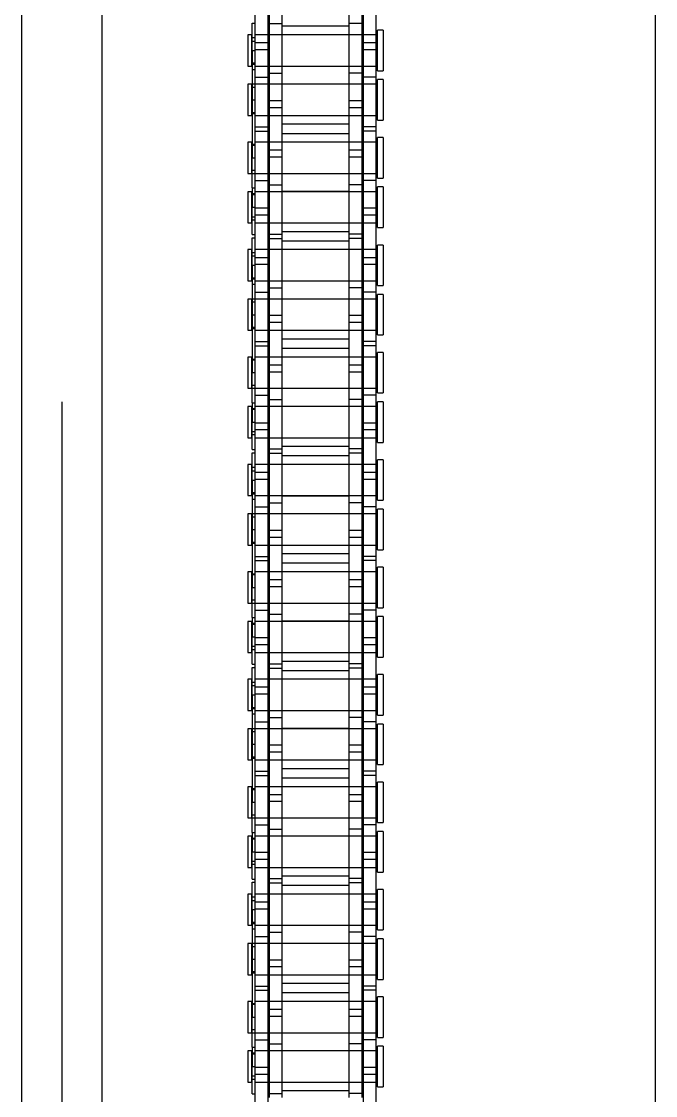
# Model space of a CAD drawing. Header units: metres. Extents: x 0 to 63075, y 0 to 44550.
# Drawn here: x 13894.7 to 13969.7, y 29965.3 to 30092.3 of the extents above; entities that cross this region are included whole.
import ezdxf

# ---------------------------------------------------------------- set-up
doc = ezdxf.new("R2010")
doc.units = ezdxf.units.M
doc.header["$LTSCALE"] = 75
doc.linetypes.add('HIDDEN2', pattern=[4.7625, 3.175, -1.5875])
for name, color, linetype in [('SDM', 7, 'Continuous'), ('SL4', 4, 'Continuous'), ('ST1', 7, 'HIDDEN2')]:
    doc.layers.add(name, color=color, linetype=linetype)

# ---------------------------------------------------------------- blocks, each defined once
blk = doc.blocks.new('A$Cb6dca9d5')
at = {"layer": 'SL4'}
for p, q in [((48.24, 3664.71), (48.24, 2339.74)), ((57.76, 2339.74), (57.76, 3664.71)), ((123.24, 2339.74), (123.24, 3664.71))]:
    blk.add_line(p, q, dxfattribs=at)
at = {"layer": 'ST1'}
for p, q in [((53, 3664.71), (53, 2339.74)), ((57.76, 2339.74), (57.76, 3664.71)), ((77.52, 3358.6), (77.52, 3352.25)), ((79.03, 3358.6), (79.03, 3352.25)), ((86.96, 3358.6), (86.96, 3352.25)), ((88.49, 3358.6), (88.49, 3352.25)), ((75.84, 3355), (75.84, 3345.9)), ((77.36, 3355), (77.36, 3345.9)), ((88.64, 3355), (88.64, 3345.9)), ((90.16, 3355), (90.16, 3345.9)), ((75.51, 3352.31), (75.84, 3352.31)), ((75.51, 3349.08), (75.51, 3352.31)), ((77.52, 3352.25), (79.03, 3352.25)), ((77.52, 3352.25), (77.52, 3343.16)), ((79.03, 3351.97), (86.96, 3351.97)), ((79.03, 3352.25), (79.03, 3343.16)), ((88.49, 3352.25), (86.96, 3352.25)), ((86.96, 3352.25), (86.96, 3343.16)), ((88.49, 3352.25), (88.49, 3343.16)), ((75, 3350.92), (75, 3347.23)), ((75.47, 3350.92), (75, 3350.92)), ((75.47, 3347.23), (75.47, 3350.92)), ((75.84, 3350.55), (75.47, 3350.55)), ((77.36, 3350.92), (75.84, 3350.92)), ((90.34, 3350.92), (75.84, 3350.92)), ((79.03, 3350.92), (77.52, 3350.92)), ((86.96, 3350.92), (79.03, 3350.92)), ((88.49, 3350.92), (86.96, 3350.92)), ((90.16, 3350.92), (88.64, 3350.92)), ((90.34, 3346.68), (90.34, 3351.47)), ((91, 3351.47), (90.34, 3351.47)), ((91, 3351.47), (91, 3346.68)), ((75.51, 3350.18), (75.84, 3350.18)), ((75.51, 3349.08), (75.84, 3349.08)), ((75.51, 3349.08), (75.51, 3336.38)), ((75.84, 3350.01), (77.36, 3350.01)), ((77.36, 3349.15), (75.84, 3349.15)), ((88.64, 3350.01), (90.16, 3350.01)), ((90.16, 3349.15), (88.64, 3349.15)), ((75, 3347.23), (75.47, 3347.23)), ((75.47, 3347.6), (75.84, 3347.6)), ((75.51, 3347.46), (75.84, 3347.46)), ((75.84, 3346.78), (75.51, 3346.78)), ((75.84, 3347.23), (77.36, 3347.23)), ((75.84, 3347.23), (90.34, 3347.23)), ((77.52, 3347.23), (79.03, 3347.23)), ((79.03, 3347.23), (86.96, 3347.23)), ((86.96, 3347.19), (79.03, 3347.19)), ((86.96, 3347.23), (88.49, 3347.23)), ((88.64, 3347.23), (90.16, 3347.23)), ((90.34, 3346.68), (91, 3346.68)), ((75.84, 3345.9), (77.36, 3345.9)), ((75.84, 3345.9), (75.84, 3339.55)), ((77.36, 3345.9), (77.36, 3339.55)), ((77.52, 3346.4), (79.03, 3346.4)), ((88.49, 3346.4), (86.96, 3346.4)), ((90.16, 3345.9), (88.64, 3345.9)), ((88.64, 3345.9), (88.64, 3339.55)), ((90.16, 3345.9), (90.16, 3339.55)), ((90.34, 3340.83), (90.34, 3345.63)), ((91, 3345.63), (90.34, 3345.63)), ((91, 3345.63), (91, 3340.83)), ((75, 3345.07), (75, 3341.38)), ((75.47, 3345.07), (75, 3345.07)), ((75.47, 3341.38), (75.47, 3345.07)), ((75.84, 3344.7), (75.47, 3344.7)), ((77.36, 3345.07), (75.51, 3345.07)), ((90.34, 3345.07), (75.84, 3345.07)), ((79.03, 3345.07), (77.52, 3345.07)), ((79.03, 3345.12), (86.96, 3345.12)), ((86.96, 3345.07), (79.03, 3345.07)), ((88.49, 3345.07), (86.96, 3345.07)), ((90.16, 3345.07), (88.64, 3345.07)), ((75.51, 3343.23), (75.84, 3343.23)), ((77.52, 3343.16), (77.52, 3342.3)), ((77.52, 3343.16), (79.03, 3343.16)), ((79.03, 3343.16), (79.03, 3342.3)), ((86.96, 3343.16), (86.96, 3342.3)), ((86.96, 3343.16), (88.49, 3343.16)), ((88.49, 3343.16), (88.49, 3342.3)), ((75, 3341.38), (75.47, 3341.38)), ((75.47, 3341.75), (75.84, 3341.75)), ((75.51, 3341.61), (75.84, 3341.61)), ((75.84, 3341.38), (77.36, 3341.38)), ((75.84, 3341.38), (90.34, 3341.38)), ((77.52, 3342.3), (77.52, 3333.2)), ((79.03, 3342.3), (77.52, 3342.3)), ((77.52, 3341.38), (79.03, 3341.38)), ((79.03, 3341.38), (86.96, 3341.38)), ((79.03, 3342.3), (79.03, 3333.2)), ((86.96, 3342.3), (86.96, 3333.2)), ((88.49, 3342.3), (86.96, 3342.3)), ((86.96, 3341.38), (88.49, 3341.38)), ((88.49, 3342.3), (88.49, 3333.2)), ((88.64, 3341.38), (90.16, 3341.38)), ((86.96, 3340.34), (79.03, 3340.34)), ((90.34, 3340.83), (91, 3340.83)), ((75.84, 3340.05), (77.36, 3340.05)), ((75.84, 3339.55), (77.36, 3339.55)), ((75.84, 3339.55), (75.84, 3330.46)), ((77.36, 3339.55), (77.36, 3330.46)), ((79.03, 3339.27), (86.96, 3339.27)), ((90.16, 3340.05), (88.64, 3340.05)), ((90.16, 3339.55), (88.64, 3339.55)), ((88.64, 3339.55), (88.64, 3330.46)), ((90.16, 3339.55), (90.16, 3330.46)), ((75, 3338.22), (75, 3334.53)), ((75.47, 3338.22), (75, 3338.22)), ((75.47, 3334.53), (75.47, 3338.22)), ((75.84, 3337.85), (75.47, 3337.85)), ((75.51, 3337.99), (75.84, 3337.99)), ((77.36, 3338.22), (75.84, 3338.22)), ((90.34, 3338.22), (75.84, 3338.22)), ((79.03, 3338.22), (77.52, 3338.22)), ((86.96, 3338.22), (79.03, 3338.22)), ((88.49, 3338.22), (86.96, 3338.22)), ((90.16, 3338.22), (88.64, 3338.22)), ((90.34, 3333.98), (90.34, 3338.77)), ((91, 3338.77), (90.34, 3338.77)), ((91, 3338.77), (91, 3333.98)), ((75.51, 3336.38), (75.84, 3336.38)), ((75.51, 3332.82), (75.51, 3336.38)), ((77.52, 3337.31), (79.03, 3337.31)), ((79.03, 3336.45), (77.52, 3336.45)), ((86.96, 3337.31), (88.49, 3337.31)), ((88.49, 3336.45), (86.96, 3336.45)), ((75, 3334.53), (75.47, 3334.53)), ((75.47, 3334.9), (75.84, 3334.9)), ((75.51, 3334.53), (77.36, 3334.53)), ((75.84, 3334.53), (90.34, 3334.53)), ((77.52, 3334.53), (79.03, 3334.53)), ((79.03, 3334.53), (86.96, 3334.53)), ((86.96, 3334.49), (79.03, 3334.49)), ((86.96, 3334.53), (88.49, 3334.53)), ((88.64, 3334.53), (90.16, 3334.53)), ((90.34, 3333.98), (91, 3333.98)), ((75.51, 3332.82), (75.51, 3330.53)), ((75.51, 3332.82), (75.84, 3332.82)), ((75.84, 3333.7), (77.36, 3333.7)), ((77.52, 3333.2), (79.03, 3333.2)), ((77.52, 3333.2), (77.52, 3326.85)), ((79.03, 3333.2), (79.03, 3326.85)), ((88.49, 3333.2), (86.96, 3333.2)), ((86.96, 3333.2), (86.96, 3326.85)), ((88.49, 3333.2), (88.49, 3326.85)), ((90.16, 3333.7), (88.64, 3333.7)), ((90.34, 3328.13), (90.34, 3332.93)), ((91, 3332.93), (90.34, 3332.93)), ((91, 3332.93), (91, 3328.13)), ((75, 3332.37), (75, 3328.68)), ((75.47, 3332.37), (75, 3332.37)), ((75.47, 3328.68), (75.47, 3332.37)), ((75.84, 3332), (75.47, 3332)), ((75.51, 3332.15), (75.84, 3332.15)), ((77.36, 3332.37), (75.84, 3332.37)), ((90.34, 3332.37), (75.84, 3332.37)), ((79.03, 3332.37), (77.52, 3332.37)), ((79.03, 3332.42), (86.96, 3332.42)), ((86.96, 3332.37), (79.03, 3332.37)), ((88.49, 3332.37), (86.96, 3332.37)), ((90.16, 3332.37), (88.64, 3332.37)), ((75.51, 3330.53), (75.84, 3330.53)), ((75.51, 3327.3), (75.51, 3330.53)), ((75.84, 3330.46), (75.84, 3329.6)), ((75.84, 3330.46), (77.36, 3330.46)), ((77.36, 3330.46), (77.36, 3329.6)), ((88.64, 3330.46), (88.64, 3329.6)), ((88.64, 3330.46), (90.16, 3330.46)), ((90.16, 3330.46), (90.16, 3329.6)), ((75, 3328.68), (75.47, 3328.68)), ((75.47, 3329.05), (75.84, 3329.05)), ((75.51, 3329.42), (75.84, 3329.42)), ((75.84, 3329.6), (75.84, 3320.5)), ((77.36, 3329.6), (75.84, 3329.6)), ((75.84, 3328.68), (77.36, 3328.68)), ((75.84, 3328.68), (90.34, 3328.68)), ((77.36, 3329.6), (77.36, 3320.5)), ((77.52, 3328.68), (79.03, 3328.68)), ((79.03, 3328.68), (86.96, 3328.68)), ((86.96, 3328.68), (88.49, 3328.68)), ((88.64, 3329.6), (88.64, 3320.5)), ((90.16, 3329.6), (88.64, 3329.6)), ((88.64, 3328.68), (90.16, 3328.68)), ((90.16, 3329.6), (90.16, 3320.5)), ((86.96, 3327.64), (79.03, 3327.64)), ((90.34, 3328.13), (91, 3328.13)), ((75.51, 3327.3), (75.84, 3327.3)), ((75.51, 3326.91), (75.84, 3326.91)), ((75.51, 3323.68), (75.51, 3326.91)), ((77.52, 3327.35), (79.03, 3327.35)), ((77.52, 3326.85), (79.03, 3326.85)), ((77.52, 3326.85), (77.52, 3317.76)), ((79.03, 3326.57), (86.96, 3326.57)), ((79.03, 3326.85), (79.03, 3317.76)), ((88.49, 3327.35), (86.96, 3327.35)), ((88.49, 3326.85), (86.96, 3326.85)), ((86.96, 3326.85), (86.96, 3317.76)), ((88.49, 3326.85), (88.49, 3317.76)), ((75, 3325.52), (75, 3321.83)), ((75.47, 3325.52), (75, 3325.52)), ((75.47, 3321.83), (75.47, 3325.52)), ((75.84, 3325.15), (75.47, 3325.15)), ((77.36, 3325.52), (75.84, 3325.52)), ((90.34, 3325.52), (75.84, 3325.52)), ((79.03, 3325.52), (77.52, 3325.52)), ((86.96, 3325.52), (79.03, 3325.52)), ((88.49, 3325.52), (86.96, 3325.52)), ((90.16, 3325.52), (88.64, 3325.52)), ((90.34, 3321.28), (90.34, 3326.07)), ((91, 3326.07), (90.34, 3326.07)), ((91, 3326.07), (91, 3321.28)), ((75.51, 3324.78), (75.84, 3324.78)), ((75.51, 3323.68), (75.84, 3323.68)), ((75.51, 3323.68), (75.51, 3310.98)), ((75.84, 3324.61), (77.36, 3324.61)), ((77.36, 3323.75), (75.84, 3323.75)), ((88.64, 3324.61), (90.16, 3324.61)), ((90.16, 3323.75), (88.64, 3323.75)), ((75, 3321.83), (75.47, 3321.83)), ((75.47, 3322.2), (75.84, 3322.2)), ((75.51, 3322.06), (75.84, 3322.06)), ((75.84, 3321.38), (75.51, 3321.38)), ((75.84, 3321.83), (77.36, 3321.83)), ((75.84, 3321.83), (90.34, 3321.83)), ((77.52, 3321.83), (79.03, 3321.83)), ((79.03, 3321.83), (86.96, 3321.83)), ((86.96, 3321.79), (79.03, 3321.79)), ((86.96, 3321.83), (88.49, 3321.83)), ((88.64, 3321.83), (90.16, 3321.83)), ((90.34, 3321.28), (91, 3321.28)), ((75.84, 3320.5), (77.36, 3320.5)), ((75.84, 3320.5), (75.84, 3314.15)), ((77.36, 3320.5), (77.36, 3314.15)), ((77.52, 3321), (79.03, 3321)), ((88.49, 3321), (86.96, 3321)), ((90.16, 3320.5), (88.64, 3320.5)), ((88.64, 3320.5), (88.64, 3314.15)), ((90.16, 3320.5), (90.16, 3314.15)), ((90.34, 3315.43), (90.34, 3320.23)), ((91, 3320.23), (90.34, 3320.23)), ((91, 3320.23), (91, 3315.43)), ((75, 3319.67), (75, 3315.98)), ((75.47, 3319.67), (75, 3319.67)), ((75.47, 3315.98), (75.47, 3319.67)), ((75.84, 3319.3), (75.47, 3319.3)), ((77.36, 3319.67), (75.51, 3319.67)), ((90.34, 3319.67), (75.84, 3319.67)), ((79.03, 3319.67), (77.52, 3319.67)), ((79.03, 3319.72), (86.96, 3319.72)), ((86.96, 3319.67), (79.03, 3319.67)), ((88.49, 3319.67), (86.96, 3319.67)), ((90.16, 3319.67), (88.64, 3319.67)), ((75.51, 3317.83), (75.84, 3317.83)), ((77.52, 3317.76), (77.52, 3316.9)), ((77.52, 3317.76), (79.03, 3317.76)), ((79.03, 3317.76), (79.03, 3316.9)), ((86.96, 3317.76), (86.96, 3316.9)), ((86.96, 3317.76), (88.49, 3317.76)), ((88.49, 3317.76), (88.49, 3316.9)), ((75, 3315.98), (75.47, 3315.98)), ((75.47, 3316.35), (75.84, 3316.35)), ((75.51, 3316.21), (75.84, 3316.21)), ((75.84, 3315.98), (77.36, 3315.98)), ((75.84, 3315.98), (90.34, 3315.98)), ((77.52, 3316.9), (77.52, 3307.8)), ((79.03, 3316.9), (77.52, 3316.9)), ((77.52, 3315.98), (79.03, 3315.98)), ((79.03, 3315.98), (86.96, 3315.98)), ((79.03, 3316.9), (79.03, 3307.8)), ((86.96, 3316.9), (86.96, 3307.8)), ((88.49, 3316.9), (86.96, 3316.9)), ((86.96, 3315.98), (88.49, 3315.98)), ((88.49, 3316.9), (88.49, 3307.8)), ((88.64, 3315.98), (90.16, 3315.98)), ((86.96, 3314.94), (79.03, 3314.94)), ((90.34, 3315.43), (91, 3315.43)), ((75.84, 3314.65), (77.36, 3314.65)), ((75.84, 3314.15), (77.36, 3314.15)), ((75.84, 3314.15), (75.84, 3305.06)), ((77.36, 3314.15), (77.36, 3305.06)), ((79.03, 3313.87), (86.96, 3313.87)), ((90.16, 3314.65), (88.64, 3314.65)), ((90.16, 3314.15), (88.64, 3314.15)), ((88.64, 3314.15), (88.64, 3305.06)), ((90.16, 3314.15), (90.16, 3305.06)), ((75, 3312.82), (75, 3309.13)), ((75.47, 3312.82), (75, 3312.82)), ((75.47, 3309.13), (75.47, 3312.82)), ((75.84, 3312.45), (75.47, 3312.45)), ((75.51, 3312.59), (75.84, 3312.59)), ((77.36, 3312.82), (75.84, 3312.82)), ((90.34, 3312.82), (75.84, 3312.82)), ((79.03, 3312.82), (77.52, 3312.82)), ((86.96, 3312.82), (79.03, 3312.82)), ((88.49, 3312.82), (86.96, 3312.82)), ((90.16, 3312.82), (88.64, 3312.82)), ((90.34, 3308.58), (90.34, 3313.37)), ((91, 3313.37), (90.34, 3313.37)), ((91, 3313.37), (91, 3308.58)), ((75.51, 3310.98), (75.84, 3310.98)), ((75.51, 3307.42), (75.51, 3310.98)), ((77.52, 3311.91), (79.03, 3311.91)), ((79.03, 3311.05), (77.52, 3311.05)), ((86.96, 3311.91), (88.49, 3311.91)), ((88.49, 3311.05), (86.96, 3311.05)), ((75, 3309.13), (75.47, 3309.13)), ((75.47, 3309.5), (75.84, 3309.5)), ((75.51, 3309.13), (77.36, 3309.13)), ((75.84, 3309.13), (90.34, 3309.13)), ((77.52, 3309.13), (79.03, 3309.13)), ((79.03, 3309.13), (86.96, 3309.13)), ((86.96, 3309.09), (79.03, 3309.09)), ((86.96, 3309.13), (88.49, 3309.13)), ((88.64, 3309.13), (90.16, 3309.13)), ((90.34, 3308.58), (91, 3308.58)), ((75.51, 3307.42), (75.51, 3305.13)), ((75.51, 3307.42), (75.84, 3307.42)), ((75.84, 3308.3), (77.36, 3308.3)), ((77.52, 3307.8), (79.03, 3307.8)), ((77.52, 3307.8), (77.52, 3301.45)), ((79.03, 3307.8), (79.03, 3301.45)), ((88.49, 3307.8), (86.96, 3307.8)), ((86.96, 3307.8), (86.96, 3301.45)), ((88.49, 3307.8), (88.49, 3301.45)), ((90.16, 3308.3), (88.64, 3308.3)), ((90.34, 3302.73), (90.34, 3307.53)), ((91, 3307.53), (90.34, 3307.53)), ((91, 3307.53), (91, 3302.73)), ((75, 3306.97), (75, 3303.28)), ((75.47, 3306.97), (75, 3306.97)), ((75.47, 3303.28), (75.47, 3306.97)), ((75.84, 3306.6), (75.47, 3306.6)), ((75.51, 3306.75), (75.84, 3306.75)), ((77.36, 3306.97), (75.84, 3306.97)), ((90.34, 3306.97), (75.84, 3306.97)), ((79.03, 3306.97), (77.52, 3306.97)), ((79.03, 3307.02), (86.96, 3307.02)), ((86.96, 3306.97), (79.03, 3306.97)), ((88.49, 3306.97), (86.96, 3306.97)), ((90.16, 3306.97), (88.64, 3306.97)), ((75.51, 3305.13), (75.84, 3305.13)), ((75.51, 3301.9), (75.51, 3305.13)), ((75.84, 3305.06), (75.84, 3304.2)), ((75.84, 3305.06), (77.36, 3305.06)), ((77.36, 3305.06), (77.36, 3304.2)), ((88.64, 3305.06), (88.64, 3304.2)), ((88.64, 3305.06), (90.16, 3305.06)), ((90.16, 3305.06), (90.16, 3304.2)), ((75, 3303.28), (75.47, 3303.28)), ((75.47, 3303.65), (75.84, 3303.65)), ((75.51, 3304.02), (75.84, 3304.02)), ((75.84, 3304.2), (75.84, 3295.1)), ((77.36, 3304.2), (75.84, 3304.2)), ((75.84, 3303.28), (77.36, 3303.28)), ((75.84, 3303.28), (90.34, 3303.28)), ((77.36, 3304.2), (77.36, 3295.1)), ((77.52, 3303.28), (79.03, 3303.28)), ((79.03, 3303.28), (86.96, 3303.28)), ((86.96, 3303.28), (88.49, 3303.28)), ((88.64, 3304.2), (88.64, 3295.1)), ((90.16, 3304.2), (88.64, 3304.2)), ((88.64, 3303.28), (90.16, 3303.28)), ((90.16, 3304.2), (90.16, 3295.1)), ((86.96, 3302.24), (79.03, 3302.24)), ((90.34, 3302.73), (91, 3302.73)), ((75.51, 3301.9), (75.84, 3301.9)), ((75.51, 3301.51), (75.84, 3301.51)), ((75.51, 3298.28), (75.51, 3301.51)), ((77.52, 3301.95), (79.03, 3301.95)), ((77.52, 3301.45), (79.03, 3301.45)), ((77.52, 3301.45), (77.52, 3292.36)), ((79.03, 3301.17), (86.96, 3301.17)), ((79.03, 3301.45), (79.03, 3292.36)), ((88.49, 3301.95), (86.96, 3301.95)), ((88.49, 3301.45), (86.96, 3301.45)), ((86.96, 3301.45), (86.96, 3292.36)), ((88.49, 3301.45), (88.49, 3292.36)), ((75, 3300.12), (75, 3296.43)), ((75.47, 3300.12), (75, 3300.12)), ((75.47, 3296.43), (75.47, 3300.12)), ((75.84, 3299.75), (75.47, 3299.75)), ((77.36, 3300.12), (75.84, 3300.12)), ((90.34, 3300.12), (75.84, 3300.12)), ((79.03, 3300.12), (77.52, 3300.12)), ((86.96, 3300.12), (79.03, 3300.12)), ((88.49, 3300.12), (86.96, 3300.12)), ((90.16, 3300.12), (88.64, 3300.12)), ((90.34, 3295.88), (90.34, 3300.67)), ((91, 3300.67), (90.34, 3300.67)), ((91, 3300.67), (91, 3295.88)), ((75.51, 3299.38), (75.84, 3299.38)), ((75.51, 3298.28), (75.51, 3285.58)), ((75.51, 3298.28), (75.84, 3298.28)), ((75.84, 3299.21), (77.36, 3299.21)), ((77.36, 3298.35), (75.84, 3298.35)), ((88.64, 3299.21), (90.16, 3299.21)), ((90.16, 3298.35), (88.64, 3298.35)), ((75, 3296.43), (75.47, 3296.43)), ((75.47, 3296.8), (75.84, 3296.8)), ((75.51, 3296.66), (75.84, 3296.66)), ((75.84, 3295.98), (75.51, 3295.98)), ((75.84, 3296.43), (77.36, 3296.43)), ((75.84, 3296.43), (90.34, 3296.43)), ((77.52, 3296.43), (79.03, 3296.43)), ((79.03, 3296.43), (86.96, 3296.43)), ((86.96, 3296.39), (79.03, 3296.39)), ((86.96, 3296.43), (88.49, 3296.43)), ((88.64, 3296.43), (90.16, 3296.43)), ((90.34, 3295.88), (91, 3295.88)), ((75.84, 3295.1), (77.36, 3295.1)), ((75.84, 3295.1), (75.84, 3288.75)), ((77.36, 3295.1), (77.36, 3288.75)), ((77.52, 3295.6), (79.03, 3295.6)), ((88.49, 3295.6), (86.96, 3295.6)), ((90.16, 3295.1), (88.64, 3295.1)), ((88.64, 3295.1), (88.64, 3288.75)), ((90.16, 3295.1), (90.16, 3288.75)), ((90.34, 3290.03), (90.34, 3294.83)), ((91, 3294.83), (90.34, 3294.83)), ((91, 3294.83), (91, 3290.03)), ((75, 3294.27), (75, 3290.58)), ((75.47, 3294.27), (75, 3294.27)), ((75.47, 3290.58), (75.47, 3294.27)), ((75.84, 3293.9), (75.47, 3293.9)), ((77.36, 3294.27), (75.51, 3294.27)), ((90.34, 3294.27), (75.84, 3294.27)), ((79.03, 3294.27), (77.52, 3294.27)), ((79.03, 3294.32), (86.96, 3294.32)), ((86.96, 3294.27), (79.03, 3294.27)), ((88.49, 3294.27), (86.96, 3294.27)), ((90.16, 3294.27), (88.64, 3294.27)), ((75.51, 3292.43), (75.84, 3292.43)), ((77.52, 3292.36), (77.52, 3291.5)), ((77.52, 3292.36), (79.03, 3292.36)), ((79.03, 3292.36), (79.03, 3291.5)), ((86.96, 3292.36), (86.96, 3291.5)), ((86.96, 3292.36), (88.49, 3292.36)), ((88.49, 3292.36), (88.49, 3291.5)), ((75, 3290.58), (75.47, 3290.58)), ((75.47, 3290.95), (75.84, 3290.95)), ((75.51, 3290.81), (75.84, 3290.81)), ((75.84, 3290.58), (77.36, 3290.58)), ((75.84, 3290.58), (90.34, 3290.58)), ((77.52, 3291.5), (77.52, 3282.4)), ((79.03, 3291.5), (77.52, 3291.5)), ((77.52, 3290.58), (79.03, 3290.58)), ((79.03, 3290.58), (86.96, 3290.58)), ((79.03, 3291.5), (79.03, 3282.4)), ((86.96, 3291.5), (86.96, 3282.4)), ((88.49, 3291.5), (86.96, 3291.5)), ((86.96, 3290.58), (88.49, 3290.58)), ((88.49, 3291.5), (88.49, 3282.4)), ((88.64, 3290.58), (90.16, 3290.58)), ((86.96, 3289.54), (79.03, 3289.54)), ((90.34, 3290.03), (91, 3290.03)), ((75.84, 3289.25), (77.36, 3289.25)), ((75.84, 3288.75), (77.36, 3288.75)), ((75.84, 3288.75), (75.84, 3279.66)), ((77.36, 3288.75), (77.36, 3279.66)), ((79.03, 3288.47), (86.96, 3288.47)), ((90.16, 3289.25), (88.64, 3289.25)), ((90.16, 3288.75), (88.64, 3288.75)), ((88.64, 3288.75), (88.64, 3279.66)), ((90.16, 3288.75), (90.16, 3279.66)), ((75, 3287.42), (75, 3283.73)), ((75.47, 3287.42), (75, 3287.42)), ((75.47, 3283.73), (75.47, 3287.42)), ((75.84, 3287.05), (75.47, 3287.05)), ((75.51, 3287.19), (75.84, 3287.19)), ((77.36, 3287.42), (75.84, 3287.42)), ((90.34, 3287.42), (75.84, 3287.42)), ((79.03, 3287.42), (77.52, 3287.42)), ((86.96, 3287.42), (79.03, 3287.42)), ((88.49, 3287.42), (86.96, 3287.42)), ((90.16, 3287.42), (88.64, 3287.42)), ((90.34, 3283.18), (90.34, 3287.97)), ((91, 3287.97), (90.34, 3287.97)), ((91, 3287.97), (91, 3283.18)), ((75.51, 3285.58), (75.84, 3285.58)), ((75.51, 3282.02), (75.51, 3285.58)), ((77.52, 3286.51), (79.03, 3286.51)), ((79.03, 3285.65), (77.52, 3285.65)), ((86.96, 3286.51), (88.49, 3286.51)), ((88.49, 3285.65), (86.96, 3285.65)), ((75, 3283.73), (75.47, 3283.73)), ((75.47, 3284.1), (75.84, 3284.1)), ((75.51, 3283.73), (77.36, 3283.73)), ((75.84, 3283.73), (90.34, 3283.73)), ((77.52, 3283.73), (79.03, 3283.73)), ((79.03, 3283.73), (86.96, 3283.73)), ((86.96, 3283.69), (79.03, 3283.69)), ((86.96, 3283.73), (88.49, 3283.73)), ((88.64, 3283.73), (90.16, 3283.73)), ((90.34, 3283.18), (91, 3283.18)), ((75.51, 3282.02), (75.51, 3279.73)), ((75.51, 3282.02), (75.84, 3282.02)), ((75.84, 3282.9), (77.36, 3282.9)), ((77.52, 3282.4), (79.03, 3282.4)), ((77.52, 3282.4), (77.52, 3276.05)), ((79.03, 3282.4), (79.03, 3276.05)), ((88.49, 3282.4), (86.96, 3282.4)), ((86.96, 3282.4), (86.96, 3276.05)), ((88.49, 3282.4), (88.49, 3276.05)), ((90.16, 3282.9), (88.64, 3282.9)), ((90.34, 3277.33), (90.34, 3282.13)), ((91, 3282.13), (90.34, 3282.13)), ((91, 3282.13), (91, 3277.33)), ((75, 3281.57), (75, 3277.88)), ((75.47, 3281.57), (75, 3281.57)), ((75.47, 3277.88), (75.47, 3281.57)), ((75.84, 3281.2), (75.47, 3281.2)), ((75.51, 3281.35), (75.84, 3281.35)), ((77.36, 3281.57), (75.84, 3281.57)), ((90.34, 3281.57), (75.84, 3281.57)), ((79.03, 3281.57), (77.52, 3281.57)), ((79.03, 3281.62), (86.96, 3281.62)), ((86.96, 3281.57), (79.03, 3281.57)), ((88.49, 3281.57), (86.96, 3281.57)), ((90.16, 3281.57), (88.64, 3281.57)), ((75.51, 3279.73), (75.84, 3279.73)), ((75.51, 3276.5), (75.51, 3279.73)), ((75.84, 3279.66), (75.84, 3278.8)), ((75.84, 3279.66), (77.36, 3279.66)), ((77.36, 3279.66), (77.36, 3278.8)), ((88.64, 3279.66), (88.64, 3278.8)), ((88.64, 3279.66), (90.16, 3279.66)), ((90.16, 3279.66), (90.16, 3278.8)), ((75, 3277.88), (75.47, 3277.88)), ((75.47, 3278.25), (75.84, 3278.25)), ((75.51, 3278.62), (75.84, 3278.62)), ((75.84, 3278.8), (75.84, 3269.7)), ((77.36, 3278.8), (75.84, 3278.8)), ((75.84, 3277.88), (77.36, 3277.88)), ((75.84, 3277.88), (90.34, 3277.88)), ((77.36, 3278.8), (77.36, 3269.7)), ((77.52, 3277.88), (79.03, 3277.88)), ((79.03, 3277.88), (86.96, 3277.88)), ((86.96, 3277.88), (88.49, 3277.88)), ((88.64, 3278.8), (88.64, 3269.7)), ((90.16, 3278.8), (88.64, 3278.8)), ((88.64, 3277.88), (90.16, 3277.88)), ((90.16, 3278.8), (90.16, 3269.7)), ((86.96, 3276.84), (79.03, 3276.84)), ((90.34, 3277.33), (91, 3277.33)), ((75.51, 3276.5), (75.84, 3276.5)), ((75.51, 3276.11), (75.84, 3276.11)), ((75.51, 3272.88), (75.51, 3276.11)), ((77.52, 3276.55), (79.03, 3276.55)), ((77.52, 3276.05), (79.03, 3276.05)), ((77.52, 3276.05), (77.52, 3266.96)), ((79.03, 3275.77), (86.96, 3275.77)), ((79.03, 3276.05), (79.03, 3266.96)), ((88.49, 3276.55), (86.96, 3276.55)), ((88.49, 3276.05), (86.96, 3276.05)), ((86.96, 3276.05), (86.96, 3266.96)), ((88.49, 3276.05), (88.49, 3266.96)), ((75, 3274.72), (75, 3271.03)), ((75.47, 3274.72), (75, 3274.72)), ((75.47, 3271.03), (75.47, 3274.72)), ((75.84, 3274.35), (75.47, 3274.35)), ((77.36, 3274.72), (75.84, 3274.72)), ((90.34, 3274.72), (75.84, 3274.72)), ((79.03, 3274.72), (77.52, 3274.72)), ((86.96, 3274.72), (79.03, 3274.72)), ((88.49, 3274.72), (86.96, 3274.72)), ((90.16, 3274.72), (88.64, 3274.72)), ((90.34, 3270.48), (90.34, 3275.27)), ((91, 3275.27), (90.34, 3275.27)), ((91, 3275.27), (91, 3270.48)), ((75.51, 3273.98), (75.84, 3273.98)), ((75.51, 3272.88), (75.51, 3260.18)), ((75.51, 3272.88), (75.84, 3272.88)), ((75.84, 3273.81), (77.36, 3273.81)), ((77.36, 3272.95), (75.84, 3272.95)), ((88.64, 3273.81), (90.16, 3273.81)), ((90.16, 3272.95), (88.64, 3272.95)), ((75, 3271.03), (75.47, 3271.03)), ((75.47, 3271.4), (75.84, 3271.4)), ((75.51, 3271.26), (75.84, 3271.26)), ((75.84, 3270.58), (75.51, 3270.58)), ((75.84, 3271.03), (77.36, 3271.03)), ((75.84, 3271.03), (90.34, 3271.03)), ((77.52, 3271.03), (79.03, 3271.03)), ((79.03, 3271.03), (86.96, 3271.03)), ((86.96, 3270.99), (79.03, 3270.99)), ((86.96, 3271.03), (88.49, 3271.03)), ((88.64, 3271.03), (90.16, 3271.03)), ((90.34, 3270.48), (91, 3270.48)), ((75.84, 3269.7), (77.36, 3269.7)), ((75.84, 3269.7), (75.84, 3263.35)), ((77.36, 3269.7), (77.36, 3263.35)), ((77.52, 3270.2), (79.03, 3270.2)), ((88.49, 3270.2), (86.96, 3270.2)), ((90.16, 3269.7), (88.64, 3269.7)), ((88.64, 3269.7), (88.64, 3263.35)), ((90.16, 3269.7), (90.16, 3263.35)), ((90.34, 3264.63), (90.34, 3269.43)), ((91, 3269.43), (90.34, 3269.43)), ((91, 3269.43), (91, 3264.63)), ((75, 3268.87), (75, 3265.18)), ((75.47, 3268.87), (75, 3268.87)), ((75.47, 3265.18), (75.47, 3268.87)), ((75.84, 3268.5), (75.47, 3268.5)), ((77.36, 3268.87), (75.51, 3268.87)), ((90.34, 3268.87), (75.84, 3268.87)), ((79.03, 3268.87), (77.52, 3268.87)), ((79.03, 3268.92), (86.96, 3268.92)), ((86.96, 3268.87), (79.03, 3268.87)), ((88.49, 3268.87), (86.96, 3268.87)), ((90.16, 3268.87), (88.64, 3268.87)), ((75.51, 3267.03), (75.84, 3267.03)), ((77.52, 3266.96), (77.52, 3266.1)), ((77.52, 3266.96), (79.03, 3266.96)), ((79.03, 3266.96), (79.03, 3266.1)), ((86.96, 3266.96), (86.96, 3266.1)), ((86.96, 3266.96), (88.49, 3266.96)), ((88.49, 3266.96), (88.49, 3266.1)), ((75, 3265.18), (75.47, 3265.18)), ((75.47, 3265.55), (75.84, 3265.55)), ((75.51, 3265.41), (75.84, 3265.41)), ((75.84, 3265.18), (77.36, 3265.18)), ((75.84, 3265.18), (90.34, 3265.18)), ((77.52, 3266.1), (77.52, 3257)), ((79.03, 3266.1), (77.52, 3266.1)), ((77.52, 3265.18), (79.03, 3265.18)), ((79.03, 3265.18), (86.96, 3265.18)), ((79.03, 3266.1), (79.03, 3257)), ((86.96, 3266.1), (86.96, 3257)), ((88.49, 3266.1), (86.96, 3266.1)), ((86.96, 3265.18), (88.49, 3265.18)), ((88.49, 3266.1), (88.49, 3257)), ((88.64, 3265.18), (90.16, 3265.18)), ((86.96, 3264.14), (79.03, 3264.14)), ((90.34, 3264.63), (91, 3264.63)), ((75.84, 3263.85), (77.36, 3263.85)), ((75.84, 3263.35), (77.36, 3263.35)), ((75.84, 3263.35), (75.84, 3254.26)), ((77.36, 3263.35), (77.36, 3254.26)), ((79.03, 3263.07), (86.96, 3263.07)), ((90.16, 3263.85), (88.64, 3263.85)), ((90.16, 3263.35), (88.64, 3263.35)), ((88.64, 3263.35), (88.64, 3254.26)), ((90.16, 3263.35), (90.16, 3254.26)), ((75, 3262.02), (75, 3258.33)), ((75.47, 3262.02), (75, 3262.02)), ((75.47, 3258.33), (75.47, 3262.02)), ((75.84, 3261.65), (75.47, 3261.65)), ((75.51, 3261.79), (75.84, 3261.79)), ((77.36, 3262.02), (75.84, 3262.02)), ((90.34, 3262.02), (75.84, 3262.02)), ((79.03, 3262.02), (77.52, 3262.02)), ((86.96, 3262.02), (79.03, 3262.02)), ((88.49, 3262.02), (86.96, 3262.02)), ((90.16, 3262.02), (88.64, 3262.02)), ((90.34, 3257.78), (90.34, 3262.57)), ((91, 3262.57), (90.34, 3262.57)), ((91, 3262.57), (91, 3257.78)), ((75.51, 3260.18), (75.84, 3260.18)), ((75.51, 3256.62), (75.51, 3260.18)), ((77.52, 3261.11), (79.03, 3261.11)), ((79.03, 3260.25), (77.52, 3260.25)), ((86.96, 3261.11), (88.49, 3261.11)), ((88.49, 3260.25), (86.96, 3260.25)), ((75, 3258.33), (75.47, 3258.33)), ((75.47, 3258.7), (75.84, 3258.7)), ((75.51, 3258.33), (77.36, 3258.33)), ((75.84, 3258.33), (90.34, 3258.33)), ((77.52, 3258.33), (79.03, 3258.33)), ((79.03, 3258.33), (86.96, 3258.33)), ((86.96, 3258.29), (79.03, 3258.29)), ((86.96, 3258.33), (88.49, 3258.33)), ((88.64, 3258.33), (90.16, 3258.33)), ((90.34, 3257.78), (91, 3257.78)), ((75.51, 3256.62), (75.51, 3254.33)), ((75.51, 3256.62), (75.84, 3256.62)), ((75.84, 3257.5), (77.36, 3257.5)), ((77.52, 3257), (79.03, 3257)), ((77.52, 3257), (77.52, 3250.65)), ((79.03, 3257), (79.03, 3250.65)), ((88.49, 3257), (86.96, 3257)), ((86.96, 3257), (86.96, 3250.65)), ((88.49, 3257), (88.49, 3250.65)), ((90.16, 3257.5), (88.64, 3257.5)), ((90.34, 3251.93), (90.34, 3256.73)), ((91, 3256.73), (90.34, 3256.73)), ((91, 3256.73), (91, 3251.93)), ((75, 3256.17), (75, 3252.48)), ((75.47, 3256.17), (75, 3256.17)), ((75.47, 3252.48), (75.47, 3256.17)), ((75.84, 3255.8), (75.47, 3255.8)), ((75.51, 3255.95), (75.84, 3255.95)), ((77.36, 3256.17), (75.84, 3256.17)), ((90.34, 3256.17), (75.84, 3256.17)), ((79.03, 3256.17), (77.52, 3256.17)), ((79.03, 3256.22), (86.96, 3256.22)), ((86.96, 3256.17), (79.03, 3256.17)), ((88.49, 3256.17), (86.96, 3256.17)), ((90.16, 3256.17), (88.64, 3256.17)), ((75.51, 3254.33), (75.84, 3254.33)), ((75.51, 3251.1), (75.51, 3254.33)), ((75.84, 3254.26), (75.84, 3253.4)), ((75.84, 3254.26), (77.36, 3254.26)), ((77.36, 3254.26), (77.36, 3253.4)), ((88.64, 3254.26), (88.64, 3253.4)), ((88.64, 3254.26), (90.16, 3254.26)), ((90.16, 3254.26), (90.16, 3253.4)), ((75, 3252.48), (75.47, 3252.48)), ((75.47, 3252.85), (75.84, 3252.85)), ((75.51, 3253.22), (75.84, 3253.22)), ((75.84, 3253.4), (75.84, 3244.3)), ((77.36, 3253.4), (75.84, 3253.4)), ((75.84, 3252.48), (77.36, 3252.48)), ((75.84, 3252.48), (90.34, 3252.48)), ((77.36, 3253.4), (77.36, 3244.3)), ((77.52, 3252.48), (79.03, 3252.48)), ((79.03, 3252.48), (86.96, 3252.48)), ((86.96, 3252.48), (88.49, 3252.48)), ((88.64, 3253.4), (88.64, 3244.3)), ((90.16, 3253.4), (88.64, 3253.4)), ((88.64, 3252.48), (90.16, 3252.48)), ((90.16, 3253.4), (90.16, 3244.3)), ((86.96, 3251.44), (79.03, 3251.44)), ((90.34, 3251.93), (91, 3251.93)), ((75.51, 3251.1), (75.84, 3251.1)), ((75.51, 3250.71), (75.84, 3250.71)), ((75.51, 3247.48), (75.51, 3250.71)), ((77.52, 3251.15), (79.03, 3251.15)), ((77.52, 3250.65), (79.03, 3250.65)), ((77.52, 3250.65), (77.52, 3241.56)), ((79.03, 3250.37), (86.96, 3250.37)), ((79.03, 3250.65), (79.03, 3241.56)), ((88.49, 3251.15), (86.96, 3251.15)), ((88.49, 3250.65), (86.96, 3250.65)), ((86.96, 3250.65), (86.96, 3241.56)), ((88.49, 3250.65), (88.49, 3241.56)), ((75, 3249.32), (75, 3245.63)), ((75.47, 3249.32), (75, 3249.32)), ((75.47, 3245.63), (75.47, 3249.32)), ((75.84, 3248.95), (75.47, 3248.95)), ((77.36, 3249.32), (75.84, 3249.32)), ((90.34, 3249.32), (75.84, 3249.32)), ((79.03, 3249.32), (77.52, 3249.32)), ((86.96, 3249.32), (79.03, 3249.32)), ((88.49, 3249.32), (86.96, 3249.32)), ((90.16, 3249.32), (88.64, 3249.32)), ((90.34, 3245.08), (90.34, 3249.87)), ((91, 3249.87), (90.34, 3249.87)), ((91, 3249.87), (91, 3245.08)), ((75.51, 3248.58), (75.84, 3248.58)), ((75.51, 3247.48), (75.84, 3247.48)), ((75.51, 3247.48), (75.51, 3234.78)), ((75.84, 3248.41), (77.36, 3248.41)), ((77.36, 3247.55), (75.84, 3247.55)), ((88.64, 3248.41), (90.16, 3248.41)), ((90.16, 3247.55), (88.64, 3247.55)), ((75, 3245.63), (75.47, 3245.63)), ((75.47, 3246), (75.84, 3246)), ((75.51, 3245.86), (75.84, 3245.86)), ((75.84, 3245.18), (75.51, 3245.18)), ((75.84, 3245.63), (77.36, 3245.63)), ((75.84, 3245.63), (90.34, 3245.63)), ((77.52, 3245.63), (79.03, 3245.63)), ((79.03, 3245.63), (86.96, 3245.63)), ((86.96, 3245.59), (79.03, 3245.59)), ((86.96, 3245.63), (88.49, 3245.63)), ((88.64, 3245.63), (90.16, 3245.63)), ((90.34, 3245.08), (91, 3245.08)), ((75.84, 3244.3), (77.36, 3244.3)), ((75.84, 3244.3), (75.84, 3237.95)), ((77.36, 3244.3), (77.36, 3237.95)), ((77.52, 3244.8), (79.03, 3244.8)), ((88.49, 3244.8), (86.96, 3244.8)), ((90.16, 3244.3), (88.64, 3244.3)), ((88.64, 3244.3), (88.64, 3237.95)), ((90.16, 3244.3), (90.16, 3237.95)), ((90.34, 3239.23), (90.34, 3244.03)), ((91, 3244.03), (90.34, 3244.03)), ((91, 3244.03), (91, 3239.23)), ((75, 3243.47), (75, 3239.78)), ((75.47, 3243.47), (75, 3243.47)), ((75.47, 3239.78), (75.47, 3243.47)), ((75.84, 3243.1), (75.47, 3243.1)), ((77.36, 3243.47), (75.51, 3243.47)), ((90.34, 3243.47), (75.84, 3243.47)), ((79.03, 3243.47), (77.52, 3243.47)), ((79.03, 3243.52), (86.96, 3243.52)), ((86.96, 3243.47), (79.03, 3243.47)), ((88.49, 3243.47), (86.96, 3243.47)), ((90.16, 3243.47), (88.64, 3243.47)), ((75.51, 3241.63), (75.84, 3241.63)), ((77.52, 3241.56), (77.52, 3240.7)), ((77.52, 3241.56), (79.03, 3241.56)), ((79.03, 3241.56), (79.03, 3240.7)), ((86.96, 3241.56), (86.96, 3240.7)), ((86.96, 3241.56), (88.49, 3241.56)), ((88.49, 3241.56), (88.49, 3240.7)), ((75, 3239.78), (75.47, 3239.78)), ((75.47, 3240.15), (75.84, 3240.15)), ((75.51, 3240.01), (75.84, 3240.01)), ((75.84, 3239.78), (77.36, 3239.78)), ((75.84, 3239.78), (90.34, 3239.78)), ((77.52, 3240.7), (77.52, 3231.6)), ((79.03, 3240.7), (77.52, 3240.7)), ((77.52, 3239.78), (79.03, 3239.78)), ((79.03, 3239.78), (86.96, 3239.78)), ((79.03, 3240.7), (79.03, 3231.6)), ((86.96, 3240.7), (86.96, 3231.6)), ((88.49, 3240.7), (86.96, 3240.7)), ((86.96, 3239.78), (88.49, 3239.78)), ((88.49, 3240.7), (88.49, 3231.6)), ((88.64, 3239.78), (90.16, 3239.78)), ((86.96, 3238.74), (79.03, 3238.74)), ((90.34, 3239.23), (91, 3239.23)), ((75.84, 3238.45), (77.36, 3238.45)), ((75.84, 3237.95), (77.36, 3237.95)), ((75.84, 3237.95), (75.84, 3228.86)), ((77.36, 3237.95), (77.36, 3228.86)), ((79.03, 3237.67), (86.96, 3237.67)), ((90.16, 3238.45), (88.64, 3238.45)), ((90.16, 3237.95), (88.64, 3237.95)), ((88.64, 3237.95), (88.64, 3228.86)), ((90.16, 3237.95), (90.16, 3228.86)), ((75, 3236.62), (75, 3232.93)), ((75.47, 3236.62), (75, 3236.62)), ((75.47, 3232.93), (75.47, 3236.62)), ((75.84, 3236.25), (75.47, 3236.25)), ((75.51, 3236.39), (75.84, 3236.39)), ((77.36, 3236.62), (75.84, 3236.62)), ((90.34, 3236.62), (75.84, 3236.62)), ((79.03, 3236.62), (77.52, 3236.62)), ((86.96, 3236.62), (79.03, 3236.62)), ((88.49, 3236.62), (86.96, 3236.62)), ((90.16, 3236.62), (88.64, 3236.62)), ((90.34, 3232.38), (90.34, 3237.17)), ((91, 3237.17), (90.34, 3237.17)), ((91, 3237.17), (91, 3232.38)), ((75.51, 3234.78), (75.84, 3234.78)), ((75.51, 3231.22), (75.51, 3234.78)), ((77.52, 3235.71), (79.03, 3235.71)), ((79.03, 3234.85), (77.52, 3234.85)), ((86.96, 3235.71), (88.49, 3235.71)), ((88.49, 3234.85), (86.96, 3234.85)), ((75, 3232.93), (75.47, 3232.93)), ((75.47, 3233.3), (75.84, 3233.3)), ((75.51, 3232.93), (77.36, 3232.93)), ((75.84, 3232.93), (90.34, 3232.93)), ((77.52, 3232.93), (79.03, 3232.93)), ((79.03, 3232.93), (86.96, 3232.93)), ((86.96, 3232.89), (79.03, 3232.89)), ((86.96, 3232.93), (88.49, 3232.93)), ((88.64, 3232.93), (90.16, 3232.93)), ((90.34, 3232.38), (91, 3232.38)), ((75.51, 3231.22), (75.51, 3228.93)), ((75.51, 3231.22), (75.84, 3231.22)), ((75.84, 3232.1), (77.36, 3232.1)), ((77.52, 3231.6), (79.03, 3231.6)), ((77.52, 3231.6), (77.52, 3225.25)), ((79.03, 3231.6), (79.03, 3225.25)), ((88.49, 3231.6), (86.96, 3231.6)), ((86.96, 3231.6), (86.96, 3225.25)), ((88.49, 3231.6), (88.49, 3225.25)), ((90.16, 3232.1), (88.64, 3232.1)), ((90.34, 3226.53), (90.34, 3231.33)), ((91, 3231.33), (90.34, 3231.33)), ((91, 3231.33), (91, 3226.53)), ((75, 3230.77), (75, 3227.08)), ((75.47, 3230.77), (75, 3230.77)), ((75.47, 3227.08), (75.47, 3230.77)), ((75.84, 3230.4), (75.47, 3230.4)), ((75.51, 3230.55), (75.84, 3230.55)), ((77.36, 3230.77), (75.84, 3230.77)), ((90.34, 3230.77), (75.84, 3230.77)), ((79.03, 3230.77), (77.52, 3230.77)), ((79.03, 3230.82), (86.96, 3230.82)), ((86.96, 3230.77), (79.03, 3230.77)), ((88.49, 3230.77), (86.96, 3230.77)), ((90.16, 3230.77), (88.64, 3230.77)), ((75.51, 3228.93), (75.84, 3228.93)), ((75.51, 3225.7), (75.51, 3228.93)), ((75.84, 3228.86), (75.84, 3228)), ((75.84, 3228.86), (77.36, 3228.86)), ((77.36, 3228.86), (77.36, 3228)), ((88.64, 3228.86), (88.64, 3228)), ((88.64, 3228.86), (90.16, 3228.86)), ((90.16, 3228.86), (90.16, 3228)), ((75, 3227.08), (75.47, 3227.08)), ((75.47, 3227.45), (75.84, 3227.45)), ((75.51, 3227.82), (75.84, 3227.82)), ((75.84, 3228), (75.84, 3218.9)), ((77.36, 3228), (75.84, 3228)), ((75.84, 3227.08), (77.36, 3227.08)), ((75.84, 3227.08), (90.34, 3227.08)), ((77.36, 3228), (77.36, 3218.9)), ((77.52, 3227.08), (79.03, 3227.08)), ((79.03, 3227.08), (86.96, 3227.08)), ((86.96, 3227.08), (88.49, 3227.08)), ((88.64, 3228), (88.64, 3218.9)), ((90.16, 3228), (88.64, 3228)), ((88.64, 3227.08), (90.16, 3227.08)), ((90.16, 3228), (90.16, 3218.9)), ((86.96, 3226.04), (79.03, 3226.04)), ((90.34, 3226.53), (91, 3226.53)), ((75.51, 3225.7), (75.84, 3225.7)), ((77.52, 3225.75), (79.03, 3225.75)), ((88.49, 3225.75), (86.96, 3225.75))]:
    blk.add_line(p, q, dxfattribs=at)

msp = doc.modelspace()

# ---------------------------------------------------------------- block references
at = {"layer": 'SDM'}
msp.add_blockref('A$Cb6dca9d5', (13846.47, 26739.77), dxfattribs=at)

doc.saveas('drawing.dxf')
